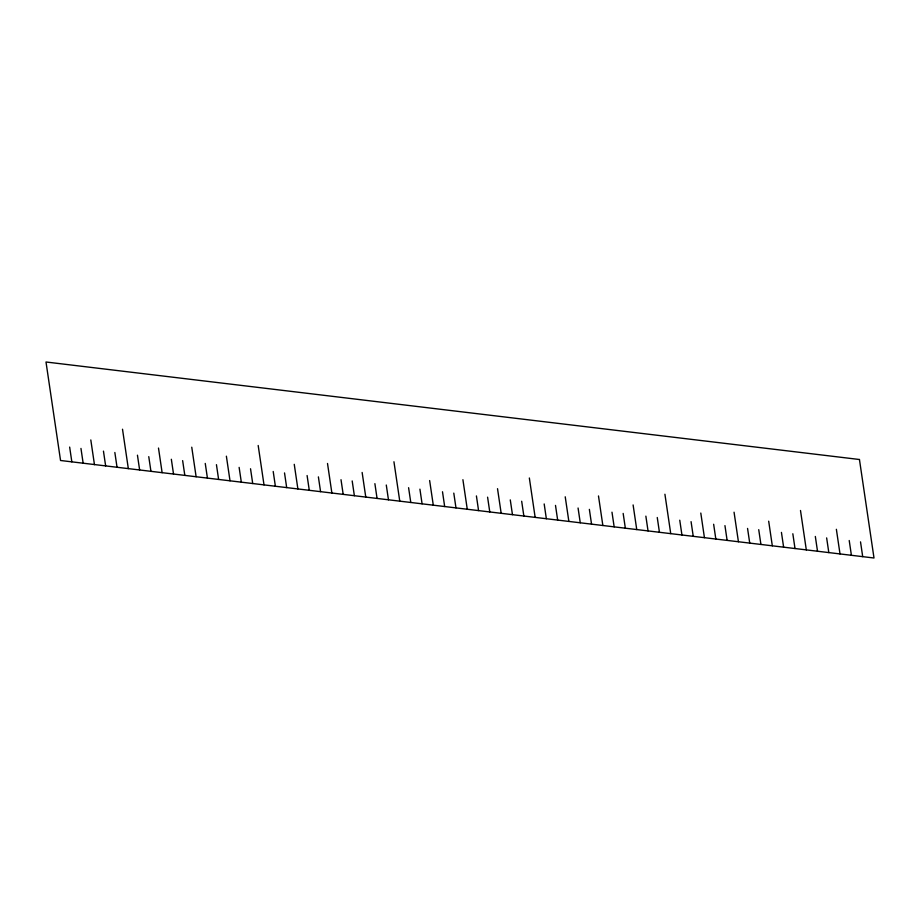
<?xml version="1.0" encoding="UTF-8"?>
<svg xmlns="http://www.w3.org/2000/svg" width="920" height="920" viewBox="0 0 920 920"><rect width="100%" height="100%" fill="white"/><g stroke="black" fill="none" stroke-linecap="round" stroke-linejoin="round"><path stroke-width="1.38" d="M860.522 541.868L862.707 556.646M849.217 540.511L851.402 555.289M836.372 529.299L840.006 553.92M826.643 537.901L828.817 552.587M815.327 536.452L817.512 551.229M800.492 510.485L806.311 549.884M792.833 533.761L795.006 548.527M781.436 532.392L783.621 547.159M768.683 521.191L772.317 545.813M758.735 529.667L760.92 544.444M747.557 528.425L749.731 543.099M734.056 512.198L738.426 541.742M724.948 525.619L727.122 540.396M713.644 524.262L715.829 539.039M700.798 513.049L704.432 537.671M691.069 521.651L693.243 536.325M679.754 520.202L681.938 534.98M664.918 494.235L670.737 533.634M657.259 517.5L659.433 532.278M645.863 516.143L648.036 530.909M633.109 504.942L636.744 529.563M623.162 513.417L625.347 528.195M611.984 512.175L614.157 526.849M598.483 495.949L602.853 525.492M589.363 509.369L591.548 524.147M578.07 508.012L580.255 522.79M565.225 496.8L568.859 521.422M555.496 505.402L557.658 520.076M544.18 503.953L546.353 518.731M529.345 477.986L535.153 517.385M521.674 501.25L523.859 516.028M510.278 499.893L512.463 514.659M497.524 488.681L501.17 513.303M487.588 497.168L489.773 511.945M476.41 495.926L478.572 510.6M462.909 479.699L467.268 509.243M453.79 493.12L455.975 507.886M442.497 491.763L444.671 506.541M429.64 480.55L433.285 505.172M419.922 489.152L422.084 503.826M408.595 487.703L410.78 502.469M393.944 461.759L399.763 501.147M386.285 485.024L388.459 499.801M374.888 483.655L377.062 498.433M362.135 472.454L365.769 497.076M352.188 480.941L354.372 495.707M341.009 479.699L343.183 494.373M327.509 463.473L331.878 493.016M318.389 476.882L320.574 491.659M307.096 475.536L309.281 490.303M294.25 464.324L297.884 488.945M284.521 472.926L286.683 487.6M273.205 471.466L275.379 486.243M258.186 445.487L264.005 484.886M250.527 468.751L252.712 483.529M239.131 467.383L241.316 482.16M226.377 456.182L230.011 480.803M216.441 464.669L218.615 479.435M205.252 463.427L207.425 478.101M191.751 447.2L196.121 476.744M182.643 460.621L184.816 475.387M171.339 459.264L173.523 474.03M158.493 448.051L162.127 472.673M148.764 456.653L150.938 471.327M137.448 455.193L139.633 469.97M122.509 429.226L128.328 468.613M114.85 452.49L117.035 467.268M103.454 451.122L105.639 465.899M90.804 439.933L94.461 464.657M80.96 448.431L83.145 463.197M69.655 447.074L71.84 461.851M859.452 459.505L46 361.997L60.547 460.494L874 558.003L859.452 459.505"/></g></svg>
